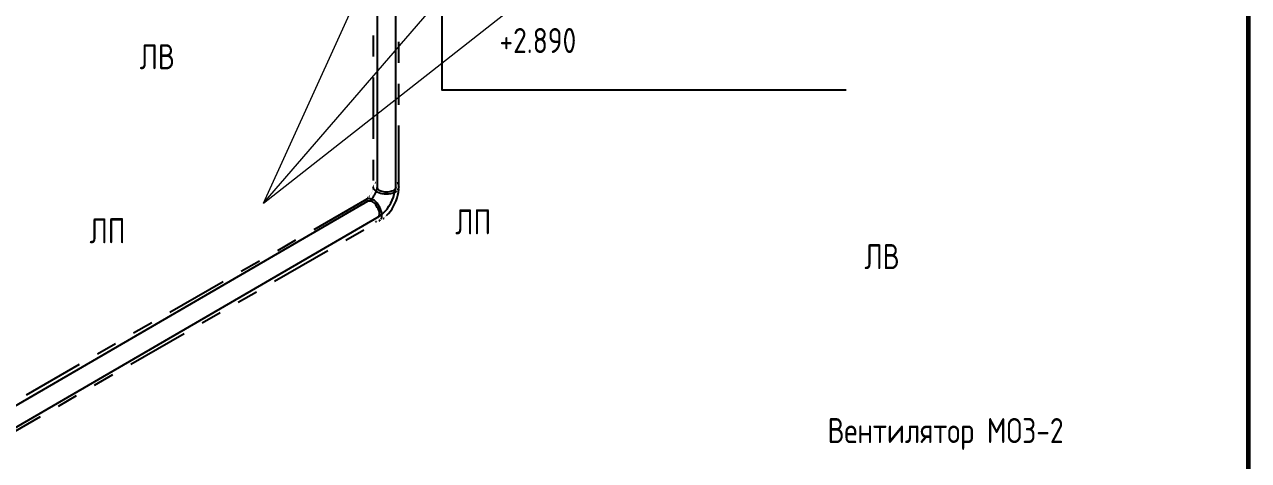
# Model space of a CAD drawing. Header units: metres. Extents: x 20 to 415, y 5 to 292.
# Drawn here: x 305.4 to 415, y 180.6 to 219.7 of the extents above; entities that cross this region are included whole.
import ezdxf

# ---------------------------------------------------------------- set-up
doc = ezdxf.new("R2010")
doc.units = ezdxf.units.M
for name, color, linetype in [('ИЗОЛЯЦИЯ', 3, 'Continuous'), ('ОБОЗНАЧЕНИЯ', 7, 'Continuous'), ('ПОЗИЦИИ', 1, 'Continuous'), ('РАМКА', 7, 'Continuous'), ('ТРУБОПРОВОД', 5, 'Continuous')]:
    doc.layers.add(name, color=color, linetype=linetype)
doc.styles.add('GOST', font='isocpeur.ttf')

msp = doc.modelspace()

# ---------------------------------------------------------------- linework, layer by layer
at = {"layer": 'ИЗОЛЯЦИЯ'}
for points in [[(336.64, 218.66), (336.64, 216.79)], [(338.93, 216.23), (338.93, 218.09)], [(336.64, 214.92), (336.64, 209.42)], [(338.93, 212.48), (338.93, 214.35)], [(338.93, 205.12), (338.93, 210.62)], [(336.64, 207.55), (336.64, 205.68)], [(336.64, 205.17), (336.65, 205.17)], [(336.64, 205.12), (336.65, 205.12)], [(336.66, 205.01), (336.64, 205.12)], [(336.64, 205.12), (336.65, 205.12)], [(336.64, 205.02), (336.65, 205.02)], [(336.64, 205.02), (336.65, 205.02)], [(336.64, 205.01), (336.65, 205.01)], [(336.64, 205), (336.65, 205)], [(336.64, 204.99), (336.65, 204.99)], [(336.64, 204.98), (336.65, 204.98)], [(336.64, 204.96), (336.65, 204.96)], [(336.64, 204.95), (336.65, 204.95)], [(336.64, 204.94), (336.65, 204.94)], [(336.64, 204.93), (336.65, 204.93)], [(336.64, 204.93), (336.65, 204.93)], [(336.65, 205.22), (336.66, 205.22)], [(336.7, 204.91), (336.66, 205.01)], [(336.67, 205.28), (336.68, 205.28)], [(336.69, 205.33), (336.7, 205.33)], [(336.78, 204.82), (336.7, 204.91)], [(336.72, 205.38), (336.73, 205.38)], [(336.76, 205.43), (336.77, 205.43)], [(336.81, 205.47), (336.82, 205.47)], [(336.86, 205.51), (336.87, 205.51)], [(336.93, 205.54), (336.94, 205.54)], [(338.66, 205.57), (338.67, 205.57)], [(338.71, 205.54), (338.72, 205.54)], [(338.76, 205.51), (338.77, 205.51)], [(338.8, 205.47), (338.81, 205.47)], [(338.88, 204.91), (338.82, 204.82)], [(338.83, 205.43), (338.84, 205.43)], [(338.86, 205.38), (338.87, 205.38)], [(338.92, 205.01), (338.88, 204.91)], [(338.89, 205.33), (338.9, 205.33)], [(338.9, 204.66), (338.93, 204.93)], [(338.91, 205.28), (338.92, 205.28)], [(338.92, 205.22), (338.93, 205.22)], [(338.93, 205.12), (338.92, 205.01)], [(338.93, 205.17), (338.94, 205.17)], [(338.93, 205.09), (338.94, 205.09)], [(338.93, 205.06), (338.94, 205.06)], [(338.93, 205.04), (338.94, 205.04)], [(338.93, 205.01), (338.94, 205.01)], [(338.93, 204.99), (338.94, 204.99)], [(338.93, 204.97), (338.94, 204.97)], [(338.93, 204.95), (338.94, 204.95)], [(338.93, 204.94), (338.94, 204.94)], [(338.93, 204.93), (338.94, 204.93)], [(338.93, 204.93), (338.94, 204.93)], [(336.09, 204.02), (331.32, 201.28)], [(335.86, 203.84), (335.87, 203.84)], [(335.89, 203.89), (335.89, 203.89)], [(335.92, 203.93), (335.92, 203.93)], [(335.95, 203.97), (335.96, 203.97)], [(335.99, 203.99), (336, 203.99)], [(336.04, 204.01), (336.05, 204.01)], [(336.09, 204.11), (336.09, 204.02)], [(336.09, 204.02), (336.1, 204.02)], [(336.1, 204.11), (336.11, 204.11)], [(336.11, 204.11), (336.12, 204.11)], [(336.12, 204.11), (336.13, 204.11)], [(336.14, 204.12), (336.15, 204.12)], [(336.15, 204.13), (336.16, 204.13)], [(336.16, 204.14), (336.17, 204.14)], [(336.17, 204.15), (336.18, 204.15)], [(336.18, 204.2), (336.19, 204.2)], [(336.18, 204.17), (336.19, 204.17)], [(336.29, 204.07), (336.18, 204.06)], [(336.18, 204.06), (336.19, 204.06)], [(336.24, 204.23), (336.25, 204.23)], [(336.29, 204.28), (336.3, 204.28)], [(336.4, 204.06), (336.29, 204.07)], [(336.35, 204.34), (336.35, 204.34)], [(336.4, 204.42), (336.41, 204.42)], [(336.52, 204.03), (336.4, 204.06)], [(336.45, 204.5), (336.46, 204.5)], [(336.49, 204.58), (336.5, 204.58)], [(336.64, 203.97), (336.52, 204.03)], [(336.54, 204.67), (336.55, 204.67)], [(336.58, 204.76), (336.59, 204.76)], [(336.61, 204.85), (336.62, 204.85)], [(336.76, 203.89), (336.64, 203.97)], [(336.88, 203.79), (336.76, 203.89)], [(336.88, 204.73), (336.78, 204.82)], [(337, 204.66), (336.88, 204.73)], [(337.14, 204.59), (337, 204.66)], [(337.29, 204.54), (337.14, 204.59)], [(337.46, 204.51), (337.29, 204.54)], [(337.64, 204.48), (337.46, 204.51)], [(337.83, 204.47), (337.64, 204.48)], [(338.02, 204.48), (337.83, 204.47)], [(338.19, 204.51), (338.02, 204.48)], [(338.35, 204.54), (338.19, 204.51)], [(338.5, 204.59), (338.35, 204.54)], [(338.62, 204.66), (338.5, 204.59)], [(338.59, 203.64), (338.69, 203.88)], [(338.73, 204.73), (338.62, 204.66)], [(338.69, 203.88), (338.78, 204.13)], [(338.78, 204.13), (338.85, 204.39)], [(338.82, 204.82), (338.83, 204.82)], [(338.85, 204.39), (338.9, 204.66)], [(335.82, 203.64), (335.83, 203.64)], [(335.83, 203.71), (335.84, 203.71)], [(335.84, 203.78), (335.85, 203.78)], [(337, 203.67), (336.88, 203.79)], [(337.1, 203.53), (337, 203.67)], [(337.19, 203.37), (337.1, 203.53)], [(337.27, 203.21), (337.19, 203.37)], [(337.33, 203.05), (337.27, 203.21)], [(337.38, 202.89), (337.33, 203.05)], [(337.42, 202.74), (337.38, 202.89)], [(337.43, 202.59), (337.42, 202.74)], [(337.83, 202.55), (338.02, 202.75)], [(338.02, 202.75), (338.19, 202.95)], [(338.19, 202.95), (338.34, 203.17)], [(338.34, 203.17), (338.47, 203.4)], [(338.47, 203.4), (338.59, 203.64)], [(336.64, 202.09), (336.65, 202.09)], [(336.7, 202.07), (336.71, 202.07)], [(336.75, 202.05), (336.76, 202.05)], [(336.81, 202.03), (336.82, 202.03)], [(336.86, 202.02), (336.87, 202.02)], [(336.92, 202.02), (336.93, 202.02)], [(336.97, 202.02), (336.98, 202.02)], [(337.03, 202.03), (337.04, 202.03)], [(337.08, 202.05), (337.09, 202.05)], [(337.14, 202.07), (337.15, 202.07)], [(337.19, 202.09), (337.29, 202.16)], [(337.19, 202.09), (337.2, 202.09)], [(337.27, 202.12), (337.28, 202.12)], [(337.29, 202.16), (337.3, 202.16)], [(337.35, 202.16), (337.36, 202.16)], [(337.36, 202.24), (337.41, 202.34)], [(337.41, 202.34), (337.43, 202.46)], [(337.42, 202.2), (337.43, 202.2)], [(337.43, 202.46), (337.43, 202.59)], [(337.48, 202.24), (337.49, 202.24)], [(337.55, 202.29), (337.56, 202.29)], [(337.61, 202.33), (337.62, 202.33)], [(337.67, 202.39), (337.67, 202.39)], [(337.72, 202.44), (337.73, 202.44)], [(337.78, 202.49), (337.79, 202.49)], [(334.19, 200.36), (335.81, 201.29)], [(327.81, 196.68), (332.57, 199.42)], [(329.7, 200.34), (328.08, 199.41)], [(326.46, 198.48), (324.84, 197.55)], [(323.22, 196.62), (318.45, 193.88)], [(324.57, 194.81), (326.19, 195.74)], [(316.83, 192.95), (315.2, 192.02)], [(321.33, 192.94), (322.95, 193.87)], [(314.95, 189.25), (319.71, 192)], [(313.58, 191.08), (311.96, 190.15)], [(310.34, 189.22), (305.57, 186.48)], [(311.71, 187.38), (313.33, 188.32)], [(308.47, 185.51), (310.09, 186.45)], [(302.08, 181.83), (306.85, 184.58)]]:
    msp.add_lwpolyline(points, dxfattribs=at)
at = {"layer": 'ОБОЗНАЧЕНИЯ'}
msp.add_lwpolyline([(342.78, 229.04), (342.78, 213.82), (378.99, 213.82)], dxfattribs=at)
at = {"layer": 'ПОЗИЦИИ', "lineweight": 20}
for points in [[(326.83, 203.67), (352.79, 224.06)], [(326.83, 203.67), (344.13, 223.7)], [(326.83, 203.67), (335.76, 223.3)]]:
    msp.add_lwpolyline(points, dxfattribs=at)
at = {"layer": 'РАМКА', "lineweight": 60}
msp.add_lwpolyline([(20, 5), (415, 5), (415, 292), (20, 292), (20, 5)], dxfattribs=at)
at = {"layer": 'ТРУБОПРОВОД'}
for points in [[(337.01, 229.77), (337.01, 205.12)], [(338.66, 205.12), (338.66, 229.77)], [(337.01, 205.12), (337.01, 205.11), (337.01, 205.11), (337.01, 205.1), (337.01, 205.08), (337.01, 205.07), (337.01, 205.06), (337.01, 205.04), (337.01, 205.03), (337.01, 205.03), (337.01, 205.02), (336.98, 204.99), (336.96, 204.96), (336.95, 204.92), (336.93, 204.88), (336.92, 204.83), (336.9, 204.78), (336.89, 204.73), (336.87, 204.67), (336.85, 204.62), (336.82, 204.56), (336.79, 204.51), (336.76, 204.45), (336.72, 204.38), (336.68, 204.31), (336.64, 204.24), (336.6, 204.18), (336.56, 204.11), (336.52, 204.04), (336.49, 203.98), (336.46, 203.92), (336.43, 203.92), (336.4, 203.91), (336.38, 203.9), (336.35, 203.89), (336.33, 203.88), (336.31, 203.86), (336.3, 203.85), (336.29, 203.84), (336.28, 203.83), (336.28, 203.83), (336.27, 203.83), (336.27, 203.83), (336.26, 203.83), (336.24, 203.83), (336.23, 203.83), (336.22, 203.83), (336.2, 203.83), (336.19, 203.83), (336.19, 203.83), (336.18, 203.83)], [(337.01, 202.37), (337.25, 202.52), (337.48, 202.7), (337.69, 202.91), (337.89, 203.14), (338.06, 203.39), (338.22, 203.65), (338.35, 203.92), (338.45, 204.19), (338.52, 204.47), (338.57, 204.75), (338.59, 204.78), (338.61, 204.8), (338.63, 204.83), (338.64, 204.86), (338.65, 204.9), (338.65, 204.93), (338.66, 204.97), (338.66, 205.02), (338.66, 205.06), (338.66, 205.12)], [(338.66, 205.12), (338.65, 205.04), (338.62, 204.96), (338.57, 204.9), (338.5, 204.84), (338.42, 204.78), (338.32, 204.74), (338.21, 204.7), (338.1, 204.68), (337.97, 204.66), (337.83, 204.66), (337.7, 204.66), (337.57, 204.68), (337.45, 204.7), (337.34, 204.74), (337.25, 204.78), (337.17, 204.84), (337.1, 204.9), (337.05, 204.96), (337.02, 205.04), (337.01, 205.12)], [(336.18, 203.83), (301.72, 183.85)], [(337.01, 202.37), (337.08, 202.4), (337.14, 202.46), (337.18, 202.53), (337.21, 202.62), (337.21, 202.72), (337.21, 202.83), (337.18, 202.94), (337.14, 203.05), (337.08, 203.17), (337.01, 203.28), (336.95, 203.41), (336.88, 203.52), (336.8, 203.62), (336.72, 203.7), (336.63, 203.76), (336.54, 203.81), (336.45, 203.84), (336.36, 203.85), (336.27, 203.85), (336.18, 203.83)], [(302.08, 182.11), (337.01, 202.37)]]:
    msp.add_lwpolyline(points, dxfattribs=at)

# ---------------------------------------------------------------- texts
at = {"layer": 'ОБОЗНАЧЕНИЯ', "style": 'GOST', "width": 0.8}
for s, p in [('+2.890', (347.95, 217.1)), ('ЛВ', (315.74, 215.65)), ('ЛП', (343.99, 200.87)), ('ЛП', (311.25, 200.07)), ('ЛВ', (380.62, 197.76)), ('Вентилятор МО3-2', (377.32, 182.19))]:
    msp.add_text(s, height=2.24, dxfattribs=at).set_placement(p)

doc.saveas('drawing.dxf')
